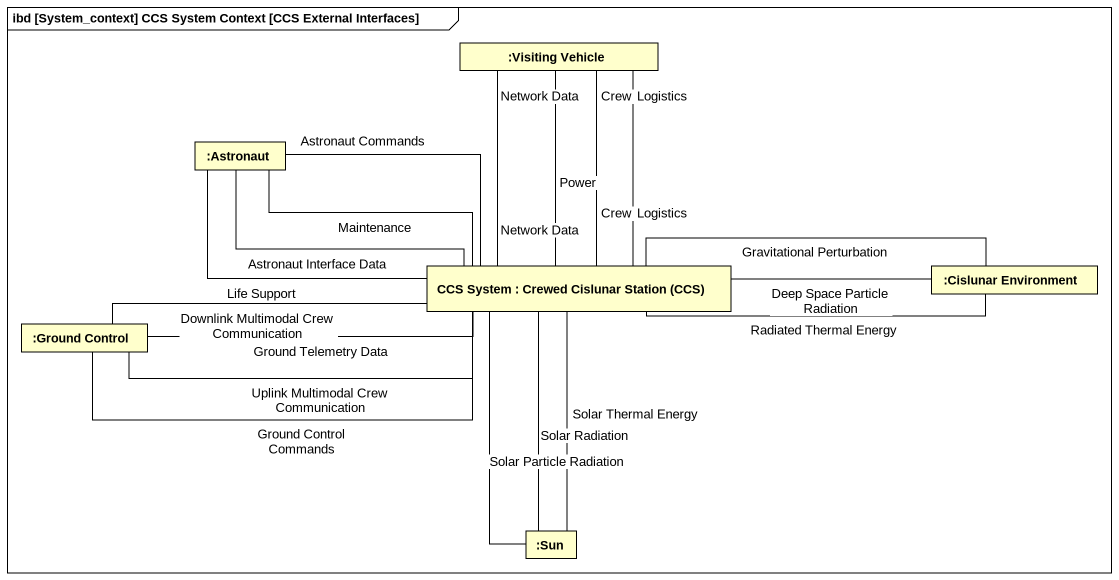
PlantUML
@startuml
mainframe ibd [System_context] CCS System Context [CCS External Interfaces]
rectangle ":Visiting Vehicle" as Visiting_Vehicle
rectangle ":Astronaut" as Astronaut
rectangle "CCS System : Crewed Cislunar Station (CCS)" as CCS_System
rectangle ":Cislunar Environment" as Cislunar_Environment
rectangle ":Ground Control" as Ground_Control
rectangle ":Sun" as Sun
Visiting_Vehicle -- CCS_System : Power
Visiting_Vehicle -- CCS_System : Network Data\nNetwork Data
CCS_System -up- Visiting_Vehicle : Logistics\nLogistics
CCS_System -up- Visiting_Vehicle : Crew\nCrew
CCS_System -left- Astronaut : Life Support
CCS_System -left- Astronaut : Astronaut Interface Data
CCS_System -left- Astronaut : Astronaut Commands
CCS_System -left- Astronaut : Maintenance
CCS_System -right- Cislunar_Environment : Gravitational Perturbation
CCS_System -right- Cislunar_Environment : Deep Space Particle Radiation
CCS_System -right- Cislunar_Environment : Radiated Thermal Energy
CCS_System -left- Ground_Control : Ground Telemetry Data
CCS_System -left- Ground_Control : Downlink Multimodal Crew Communication
CCS_System -- Sun : Solar Particle Radiation
Ground_Control -right- CCS_System : Uplink Multimodal Crew Communication
Ground_Control -right- CCS_System : Ground Control Commands
Sun -up- CCS_System : Solar Radiation
Sun -up- CCS_System : Solar Thermal Energy
@enduml
